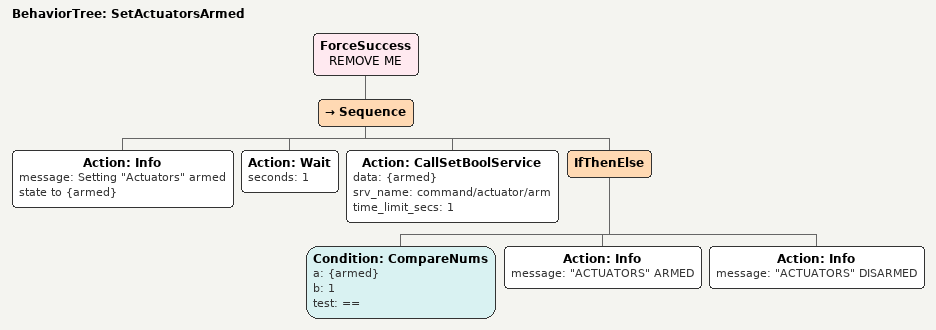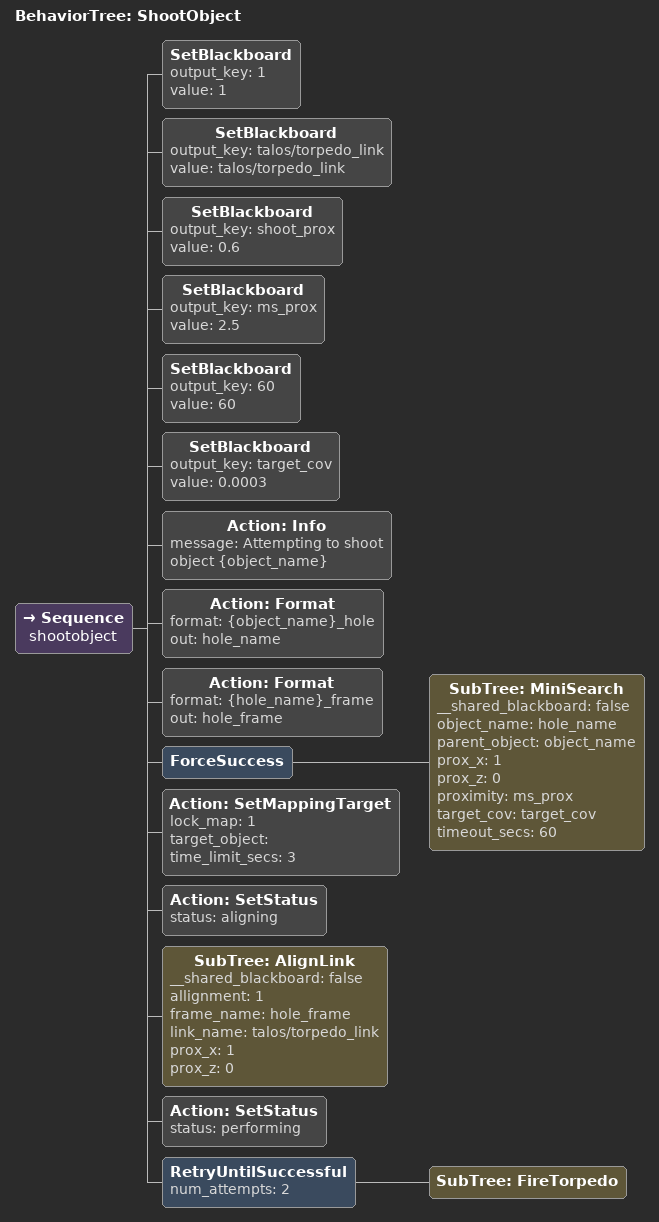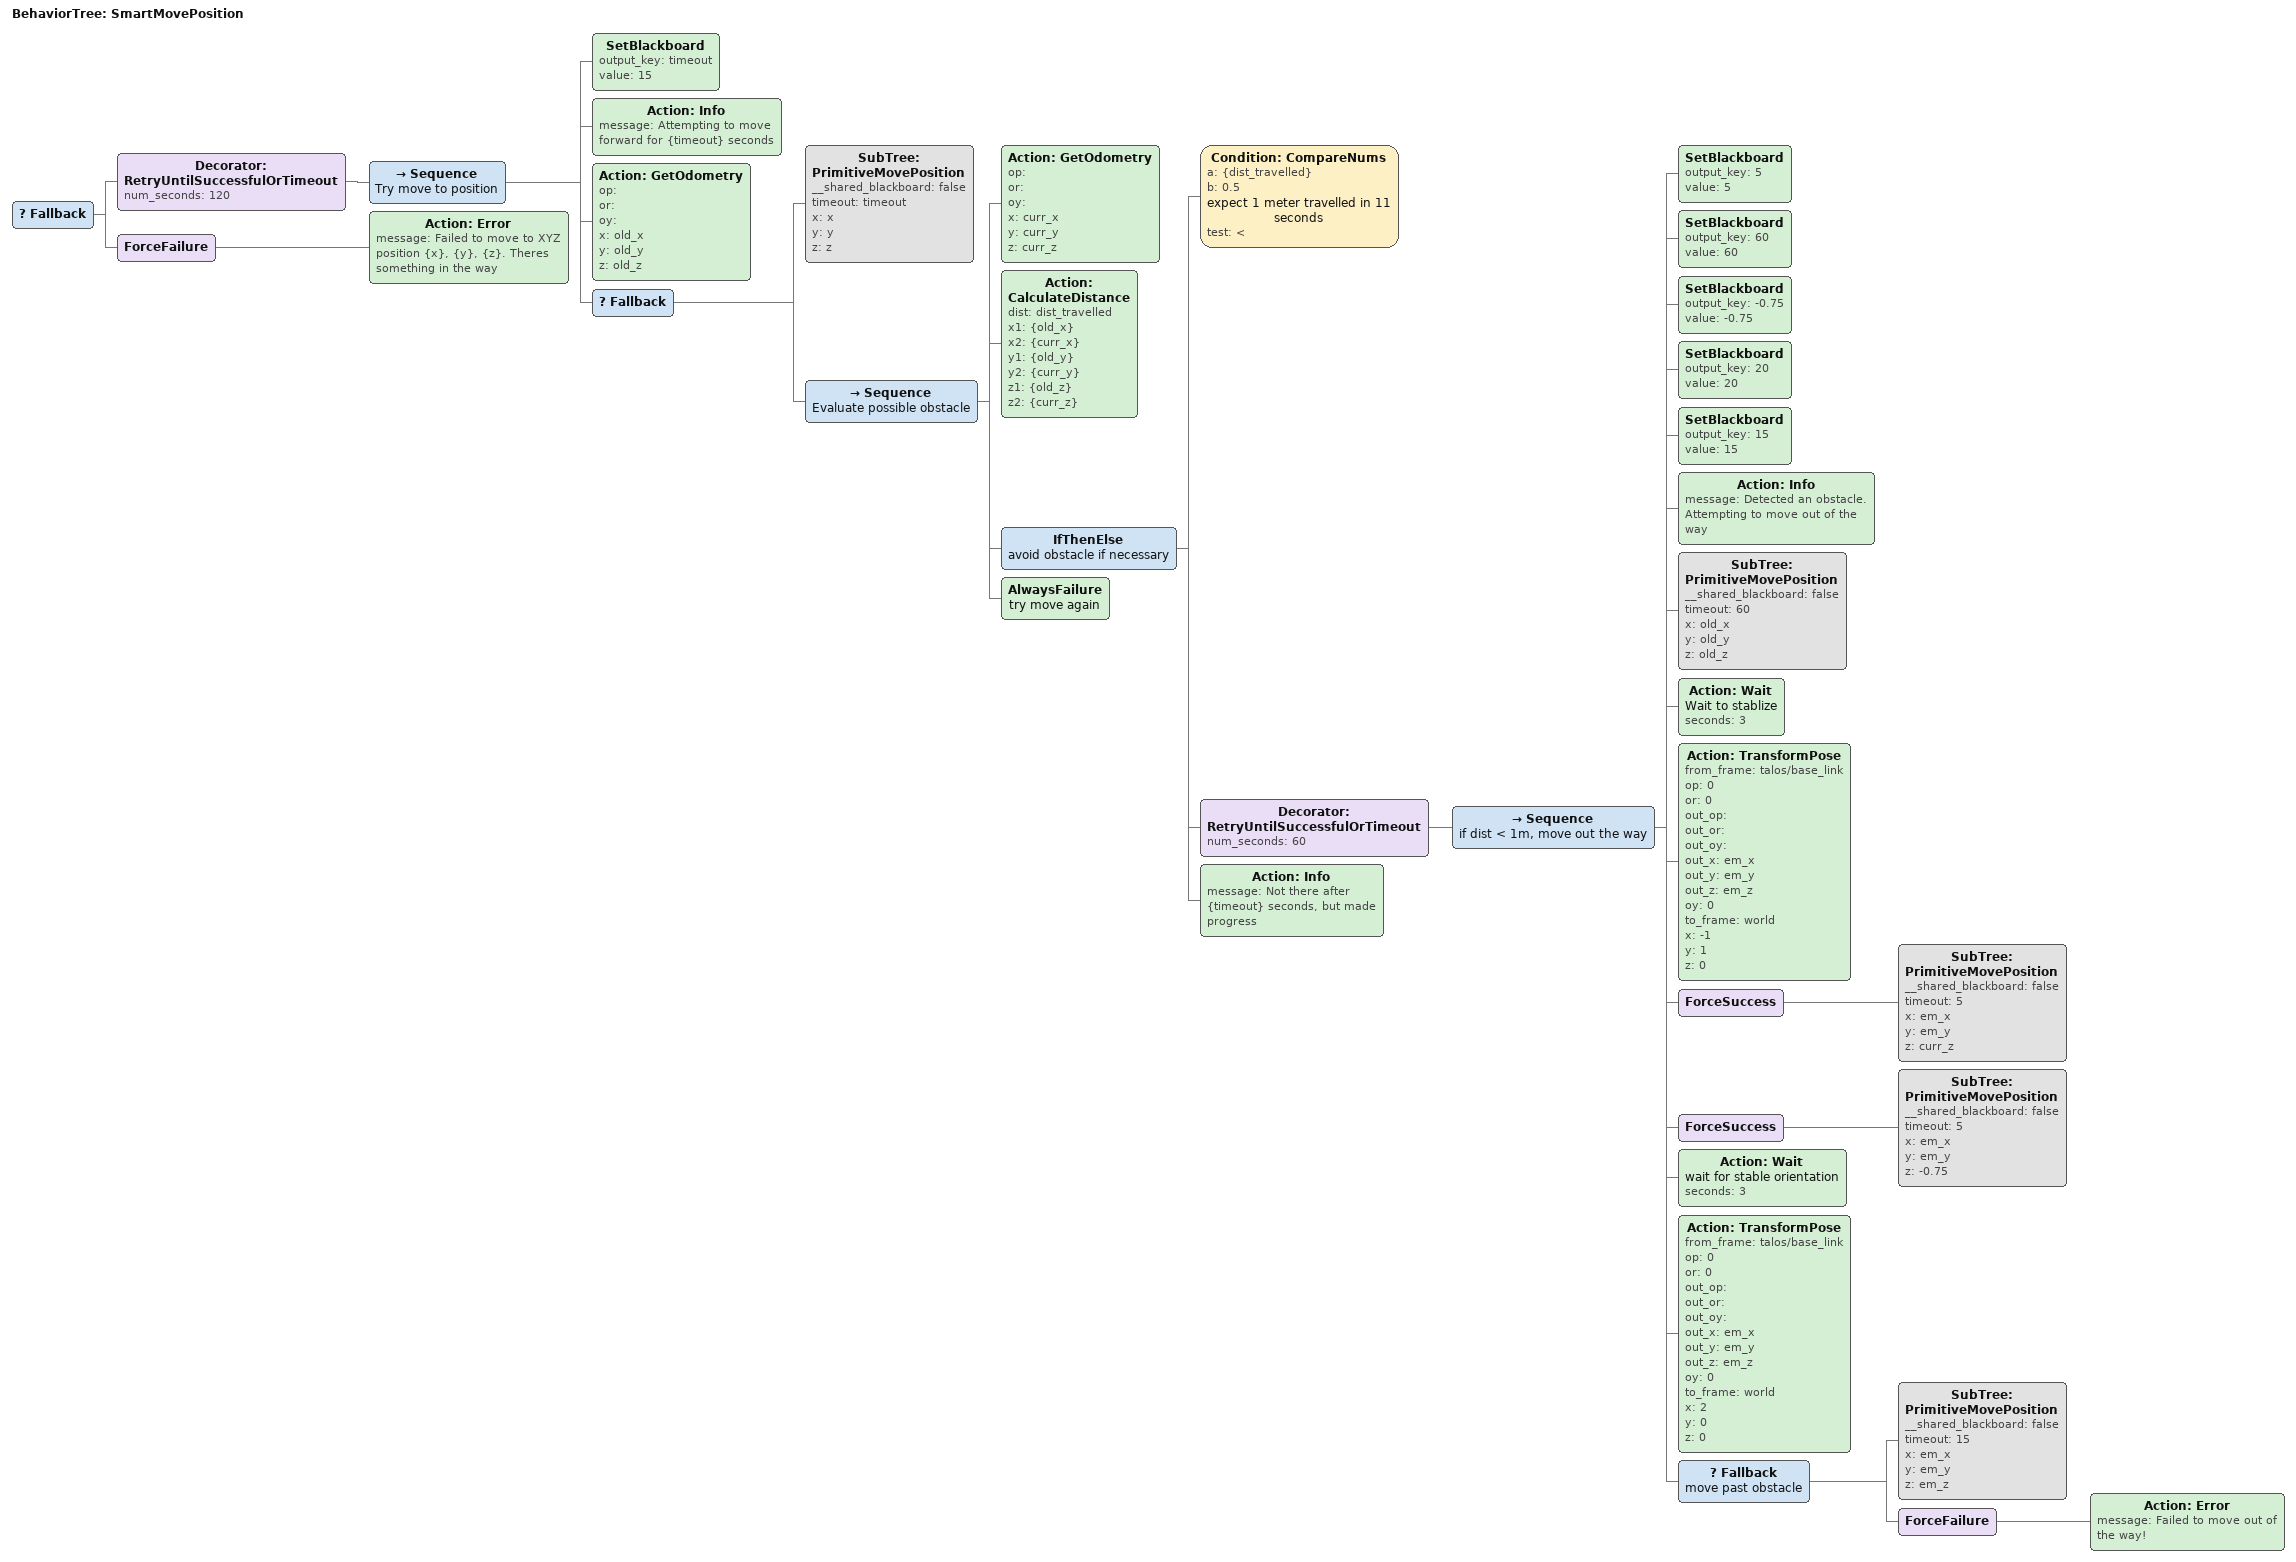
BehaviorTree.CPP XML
<BehaviorTree ID="SetActuatorsArmed">
    <ForceSuccess name="REMOVE ME">
        <Sequence>
            <Action ID="Info" message="Setting &quot;Actuators&quot; armed state to {armed}"/>
            <Action ID="Wait" seconds="1"/>
            <Action ID="CallSetBoolService" data="{armed}" srv_name="command/actuator/arm" time_limit_secs="1"/>
            <IfThenElse>
                <Condition ID="CompareNums" a="{armed}" b="1" test="=="/>
                <Action ID="Info" message="&quot;ACTUATORS&quot; ARMED"/>
                <Action ID="Info" message="&quot;ACTUATORS&quot; DISARMED"/>
            </IfThenElse>
        </Sequence>
    </ForceSuccess>
</BehaviorTree>

<BehaviorTree ID="ShootObject">
    <Sequence name="shootobject">
        <SetBlackboard output_key="1" value="1"/>
        <SetBlackboard output_key="talos/torpedo_link" value="talos/torpedo_link"/>
        <SetBlackboard output_key="shoot_prox" value="0.6"/>
        <SetBlackboard output_key="ms_prox" value="2.5"/>
        <SetBlackboard output_key="60" value="60"/>
        <SetBlackboard output_key="target_cov" value="0.0003"/>
        <Action ID="Info" message="Attempting to shoot object {object_name}"/>
        <Action ID="Format" format="{object_name}_hole" out="hole_name"/>
        <Action ID="Format" format="{hole_name}_frame" out="hole_frame"/>
        <ForceSuccess>
            <SubTree ID="MiniSearch" __shared_blackboard="false" object_name="hole_name" parent_object="object_name" prox_x="1" prox_z="0" proximity="ms_prox" target_cov="target_cov" timeout_secs="60"/>
        </ForceSuccess>
        <Action ID="SetMappingTarget" lock_map="1" target_object="" time_limit_secs="3"/>
        <Action ID="SetStatus" status="aligning"/>
        <SubTree ID="AlignLink" __shared_blackboard="false" allignment="1" frame_name="hole_frame" link_name="talos/torpedo_link" prox_x="1" prox_z="0"/>
        <Action ID="SetStatus" status="performing"/>
        <RetryUntilSuccessful num_attempts="2">
            <SubTree ID="FireTorpedo"/>
        </RetryUntilSuccessful>
    </Sequence>
</BehaviorTree>

<BehaviorTree ID="SmartMovePosition">
    <Fallback>
        <Decorator ID="RetryUntilSuccessfulOrTimeout" num_seconds="120">
            <Sequence name="Try move to position">
                <SetBlackboard output_key="timeout" value="15"/>
                <Action ID="Info" message="Attempting to move forward for {timeout} seconds"/>
                <Action ID="GetOdometry" op="" or="" oy="" x="old_x" y="old_y" z="old_z"/>
                <Fallback>
                    <SubTree ID="PrimitiveMovePosition" __shared_blackboard="false" timeout="timeout" x="x" y="y" z="z"/>
                    <Sequence name="Evaluate possible obstacle">
                        <Action ID="GetOdometry" op="" or="" oy="" x="curr_x" y="curr_y" z="curr_z"/>
                        <Action ID="CalculateDistance" dist="dist_travelled" x1="{old_x}" x2="{curr_x}" y1="{old_y}" y2="{curr_y}" z1="{old_z}" z2="{curr_z}"/>
                        <IfThenElse name="avoid obstacle if necessary">
                            <Condition ID="CompareNums" a="{dist_travelled}" b="0.5" name="expect 1 meter travelled in 11 seconds" test="&lt;"/>
                            <Decorator ID="RetryUntilSuccessfulOrTimeout" num_seconds="60">
                                <Sequence name="if dist &lt; 1m, move out the way">
                                    <SetBlackboard output_key="5" value="5"/>
                                    <SetBlackboard output_key="60" value="60"/>
                                    <SetBlackboard output_key="-0.75" value="-0.75"/>
                                    <SetBlackboard output_key="20" value="20"/>
                                    <SetBlackboard output_key="15" value="15"/>
                                    <Action ID="Info" message="Detected an obstacle. Attempting to move out of the way"/>
                                    <SubTree ID="PrimitiveMovePosition" __shared_blackboard="false" timeout="60" x="old_x" y="old_y" z="old_z"/>
                                    <Action ID="Wait" name="Wait to stablize" seconds="3"/>
                                    <Action ID="TransformPose" from_frame="talos/base_link" op="0" or="0" out_op="" out_or="" out_oy="" out_x="em_x" out_y="em_y" out_z="em_z" oy="0" to_frame="world" x="-1" y="1" z="0"/>
                                    <ForceSuccess>
                                        <SubTree ID="PrimitiveMovePosition" __shared_blackboard="false" timeout="5" x="em_x" y="em_y" z="curr_z"/>
                                    </ForceSuccess>
                                    <ForceSuccess>
                                        <SubTree ID="PrimitiveMovePosition" __shared_blackboard="false" timeout="5" x="em_x" y="em_y" z="-0.75"/>
                                    </ForceSuccess>
                                    <Action ID="Wait" name="wait for stable orientation" seconds="3"/>
                                    <Action ID="TransformPose" from_frame="talos/base_link" op="0" or="0" out_op="" out_or="" out_oy="" out_x="em_x" out_y="em_y" out_z="em_z" oy="0" to_frame="world" x="2" y="0" z="0"/>
                                    <Fallback name="move past obstacle">
                                        <SubTree ID="PrimitiveMovePosition" __shared_blackboard="false" timeout="15" x="em_x" y="em_y" z="em_z"/>
                                        <ForceFailure>
                                            <Action ID="Error" message="Failed to move out of the way!"/>
                                        </ForceFailure>
                                    </Fallback>
                                </Sequence>
                            </Decorator>
                            <Action ID="Info" message="Not there after {timeout} seconds, but made progress"/>
                        </IfThenElse>
                        <AlwaysFailure name="try move again"/>
                    </Sequence>
                </Fallback>
            </Sequence>
        </Decorator>
        <ForceFailure>
            <Action ID="Error" message="Failed to move to XYZ position {x}, {y}, {z}. Theres something in the way"/>
        </ForceFailure>
    </Fallback>
</BehaviorTree>
